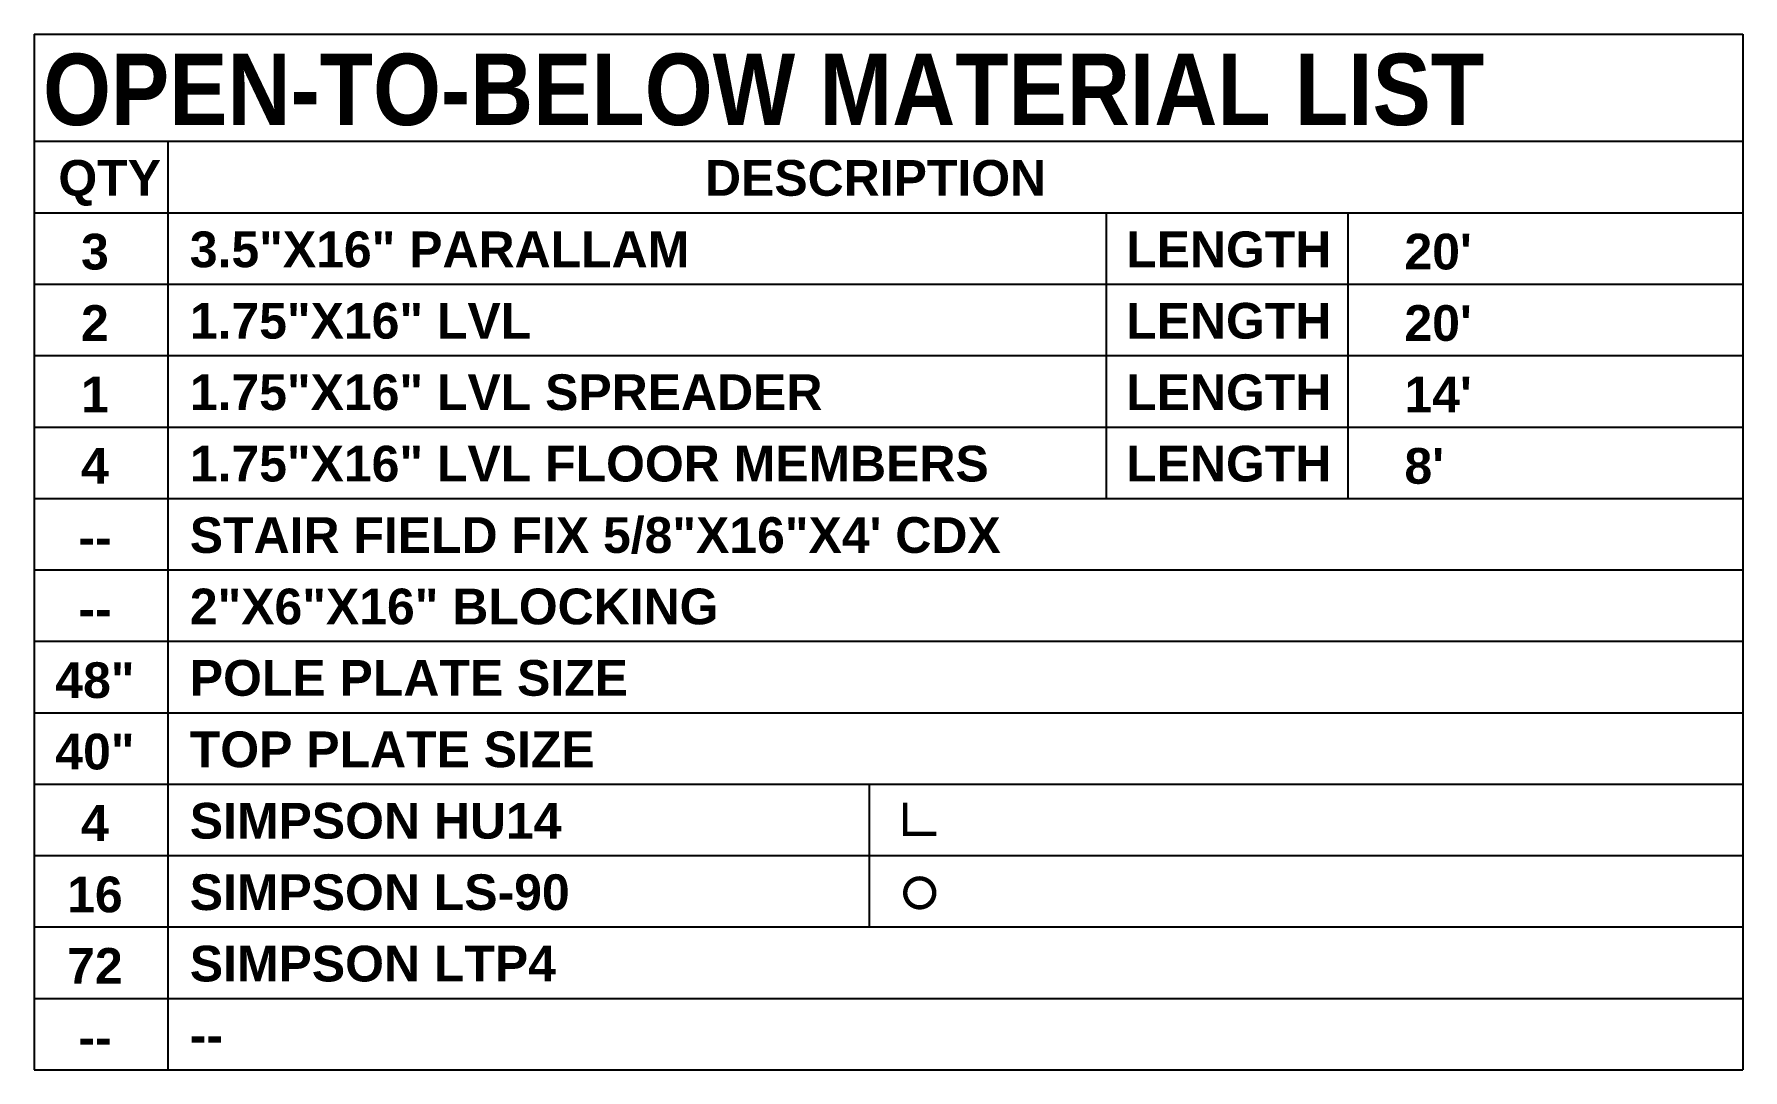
# Model space of a CAD drawing. Header units: inches. Extents: x -332 to 3012, y -914 to 997.
# Drawn here: x 822.1 to 1013.4, y -280.7 to -164.7 of the extents above; entities that cross this region are included whole.
import ezdxf
from ezdxf.enums import TextEntityAlignment as Align

# ---------------------------------------------------------------- set-up
doc = ezdxf.new("R2010")
doc.units = ezdxf.units.IN
doc.header["$LTSCALE"] = 10
doc.header["$MEASUREMENT"] = 0
doc.layers.add('A-SCH', color=171, linetype='CONTINUOUS')
doc.styles.add('style2', font='arialbd.ttf')

msp = doc.modelspace()

# ---------------------------------------------------------------- linework, layer by layer
at = {"layer": 'A-SCH'}
for p, q in [((822.09641, -164.72955), (822.09641, -280.72955)), ((1013.35591, -164.72955), (1013.35591, -280.72955)), ((837.04258, -176.72955), (837.04258, -280.72955)), ((942.0821, -184.72955), (942.0821, -200.72955)), ((969.14384, -184.72955), (969.14384, -200.72955)), ((942.0821, -192.72955), (942.0821, -216.72955)), ((969.14384, -192.72955), (969.14384, -216.72955))]:
    msp.add_line(p, q, dxfattribs=at)
for points in [[(822.09641, -164.72955), (1013.35591, -164.72955)], [(822.09641, -176.72955), (1013.35591, -176.72955)], [(822.09641, -184.72955), (1013.35591, -184.72955)], [(822.09641, -192.72955), (1013.35591, -192.72955)], [(822.09641, -200.72955), (1013.35591, -200.72955)], [(822.09641, -208.72955), (1013.35591, -208.72955)], [(822.09641, -216.72955), (1013.35591, -216.72955)], [(822.09641, -224.72955), (1013.35591, -224.72955)], [(822.09641, -232.72955), (1013.35591, -232.72955)], [(822.09641, -240.72955), (1013.35591, -240.72955)], [(822.09641, -248.72955), (1013.35591, -248.72955)], [(915.56986, -248.72955), (915.56986, -264.72955)], [(822.09641, -256.72955), (1013.35591, -256.72955)], [(822.09641, -256.72955), (1013.35591, -256.72955)], [(822.09641, -264.72955), (1013.35591, -264.72955)], [(822.09641, -272.72955), (1013.35591, -272.72955)], [(822.09641, -280.72955), (1013.35591, -280.72955)]]:
    msp.add_lwpolyline(points, dxfattribs=at)
at = {"layer": 'A-SCH', "const_width": 0.5}
msp.add_lwpolyline([(919.59789, -250.79447), (919.59789, -254.29447), (923.09789, -254.29447)], dxfattribs=at)
msp.add_lwpolyline([(919.59774, -260.90934, 1), (922.84774, -260.90934, 1)], format="xyb", close=True, dxfattribs=at)

# ---------------------------------------------------------------- texts
at = {"layer": 'A-SCH', "style": 'style2', "width": 0.875}
msp.add_text('OPEN-TO-BELOW MATERIAL LIST', height=8, dxfattribs=at).set_placement((823.08763, -174.91769))
at = {"layer": 'A-SCH', "style": 'style2'}
for s, p in [('3', (828.89716, -191.08374)), ('2', (828.89716, -199.08374)), ('1', (828.89716, -207.08374)), ('4', (828.89716, -215.08374)), ('--', (828.89716, -223.08374)), ('--', (828.89716, -231.08374)), ('48"', (828.89716, -239.08374)), ('40"', (828.89716, -247.08374)), ('4', (828.89716, -255.08374)), ('16', (828.89716, -263.08374)), ('72', (828.89716, -271.08374)), ('--', (828.89716, -279.08374))]:
    msp.add_text(s, height=4, dxfattribs=at).set_placement(p, align=Align.CENTER)
for s, p in [('3.5"X16" PARALLAM', (839.51619, -190.83066)), ('LENGTH', (944.33165, -190.83066)), ("20'", (975.47641, -191.08374)), ('1.75"X16" LVL', (839.51619, -198.83066)), ('LENGTH', (944.33165, -198.83066)), ("20'", (975.47641, -199.08374)), ('1.75"X16" LVL SPREADER', (839.51619, -206.83066)), ('LENGTH', (944.33165, -206.83066)), ("14'", (975.47641, -207.08374)), ('1.75"X16" LVL FLOOR MEMBERS', (839.51619, -214.83066)), ('LENGTH', (944.33165, -214.83066)), ("8'", (975.47641, -215.08374)), ('STAIR FIELD FIX 5/8"X16"X4\' CDX', (839.51619, -222.83066)), ('2"X6"X16" BLOCKING', (839.51619, -230.83066)), ('POLE PLATE SIZE', (839.51619, -238.83066)), ('TOP PLATE SIZE', (839.51619, -246.83066)), ('SIMPSON HU14', (839.51619, -254.83066)), ('SIMPSON LS-90', (839.50718, -262.83066)), ('SIMPSON LTP4', (839.51619, -270.83066)), ('--', (839.51619, -278.83066))]:
    msp.add_text(s, height=4, dxfattribs=at).set_placement(p)
at = {"layer": 'A-SCH', "char_height": 4, "width": 45.5587723, "attachment_point": 1, "style": 'style2'}
for s, insert in [('QTY', (824.8064, -178.83066)), ('DESCRIPTION', (897.18825, -178.83066))]:
    msp.add_mtext(s, dxfattribs=dict(at, insert=insert))

doc.saveas('drawing.dxf')
